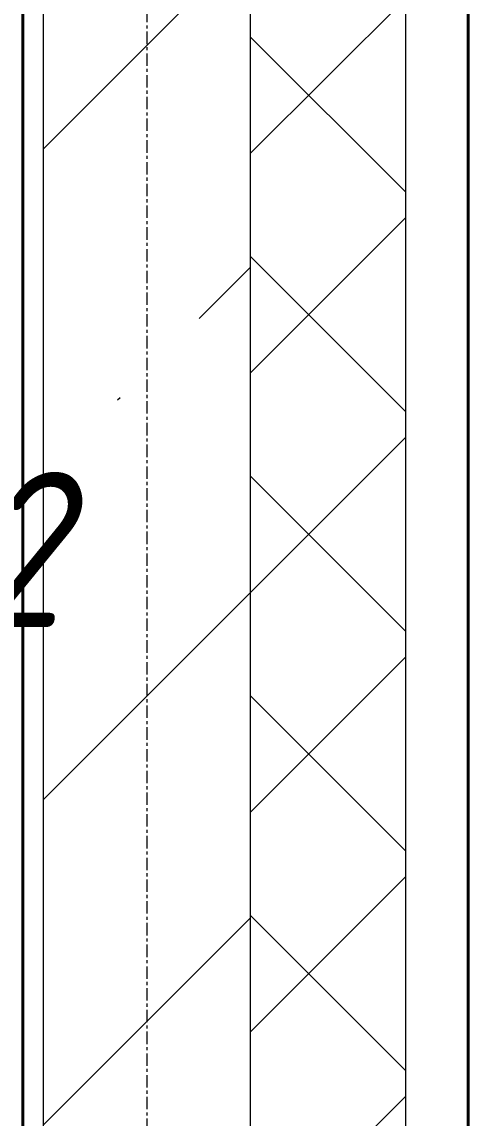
# Model space of a CAD drawing. Header units: millimetres. Extents: x -32954 to 151739, y -65671 to 56243.
# Drawn here: x -171 to 260, y -23372 to -22313 of the extents above; entities that cross this region are included whole.
import ezdxf

# ---------------------------------------------------------------- set-up
doc = ezdxf.new("R2010")
doc.units = ezdxf.units.MM
doc.linetypes.add('ADSK_Линия сетки', pattern=[21, 12, -3, 3, -3])
for name, color, linetype, lineweight in [('M-EQPM-IDEN', 7, 'Continuous', 9), ('Оси', 7, 'Continuous', 9), ('Стены разрез', 7, 'Continuous', 40), ('Стены штриховка', 7, 'Continuous', 18)]:
    doc.layers.add(name, color=color, linetype=linetype, lineweight=lineweight)
doc.styles.add('GOST Common_I', font='GOST_Common Italic.ttf', dxfattribs={"width": 0.9, "height": 150})

msp = doc.modelspace()

# ---------------------------------------------------------------- hatches: boundary and pattern name
at = {"layer": 'Стены разрез', "lineweight": 9}
h = msp.add_hatch(dxfattribs=at)
h.set_pattern_fill('FP_1', color=256, style=0, pattern_type=2)
h.set_pattern_definition([(45, (-4e-12, -22914.43), (-106.066, 106.066), []), (135, (-4e-12, -22914.43), (-106.066, -106.066), [])])
h.paths.add_polyline_path([(200, -26489.4), (200, -20664.4), (50, -20664.4), (50, -26489.4)])
h = msp.add_hatch(dxfattribs=at)
h.set_pattern_fill('FP_2', color=256, style=0, pattern_type=2)
h.set_pattern_definition([(45, (-4e-12, -22914.43), (-314.31, 314.31), []), (45, (314.3, -22914.43), (-314.31, 314.31), [555.625, -111.125, 3.353, -107.772])])
h.paths.add_polyline_path([(50, -26489.4), (50, -20864.4), (-150, -20864.4), (-150, -26489.4)])

# ---------------------------------------------------------------- linework, layer by layer
at = {"layer": 'Оси', "linetype": 'ADSK_Линия сетки'}
msp.add_line((-50, -18626.6), (-50, -37414.4), dxfattribs=at)
at = {"layer": 'Стены разрез'}
for p, q in [((260, -31689.4), (260, -20454.4)), ((-170, -20884.4), (-170, -26254.4))]:
    msp.add_line(p, q, dxfattribs=at)
at = {"layer": 'Стены штриховка'}
for p, q in [((200, -31689.4), (200, -20514.4)), ((50, -31689.4), (50, -20664.4)), ((-150, -26274.4), (-150, -20864.4))]:
    msp.add_line(p, q, dxfattribs=at)

# ---------------------------------------------------------------- texts
at = {"layer": 'M-EQPM-IDEN', "insert": (-409.8, -22747.9), "char_height": 150, "width": 382.405, "attachment_point": 1, "style": 'GOST Common_I'}
msp.add_mtext('12.2', dxfattribs=at)

doc.saveas('drawing.dxf')
